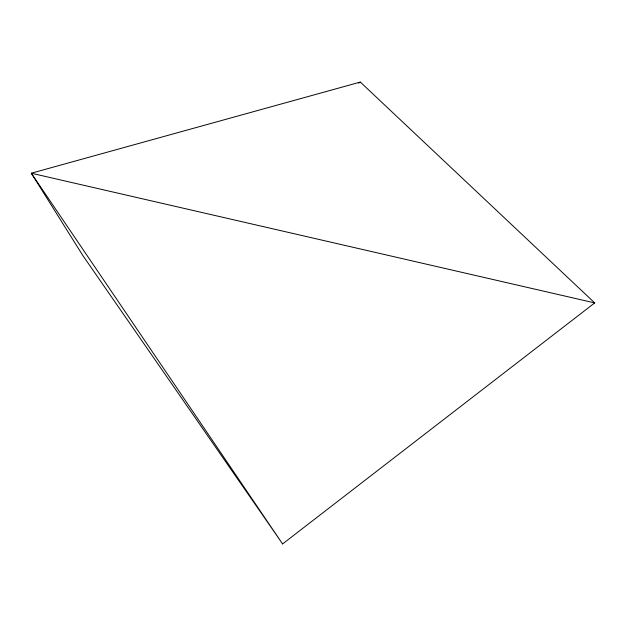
<?xml version="1.0" encoding="UTF-8"?>
<svg xmlns="http://www.w3.org/2000/svg" width="626" height="626" viewBox="0 0 626 626"><rect width="100%" height="100%" fill="white"/><g stroke="black" fill="none" stroke-linecap="round" stroke-linejoin="round"><path stroke-width="0.94" d="M282.6 543.924L594.7 302.914L360.326 82.076L31.3 173.214L82.828 255.518L282.6 543.924L31.3 173.214L594.7 302.914M358.667 83.117L360.326 82.076"/></g></svg>
